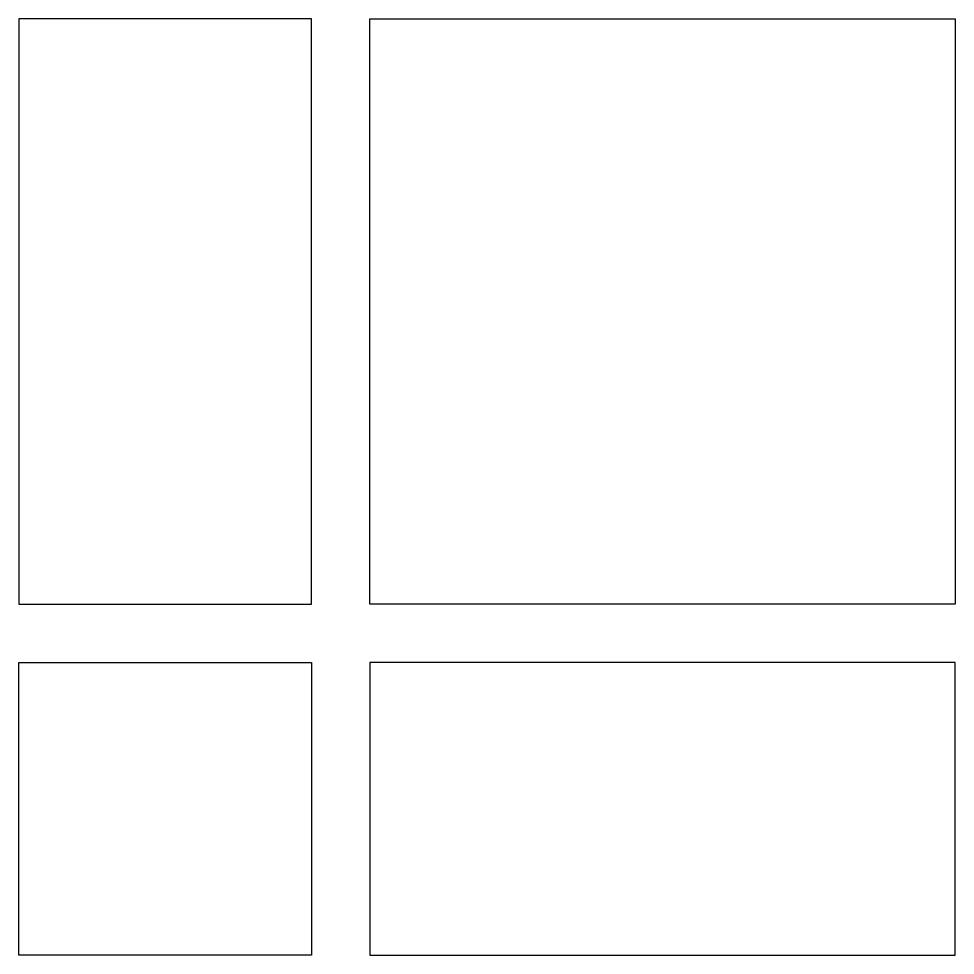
# Model space of a CAD drawing. Extents: x -470.55 to -468.95, y -470.55 to -468.95.
import ezdxf

# ---------------------------------------------------------------- set-up
doc = ezdxf.new("R2010")
doc.units = 13
doc.layers.add('MAGNET', color=11, linetype='Continuous')

msp = doc.modelspace()

# ---------------------------------------------------------------- linework, layer by layer
at = {"layer": 'MAGNET'}
for points in [[(-470.55, -469.95), (-470.05, -469.95), (-470.05, -468.95), (-470.55, -468.95)], [(-469.95, -468.95), (-468.95, -468.95), (-468.95, -469.95), (-469.95, -469.95)], [(-470.55, -470.05), (-470.05, -470.05), (-470.05, -470.55), (-470.55, -470.55)], [(-469.95, -470.55), (-468.95, -470.55), (-468.95, -470.05), (-469.95, -470.05)]]:
    msp.add_lwpolyline(points, close=True, dxfattribs=at)

doc.saveas('drawing.dxf')
